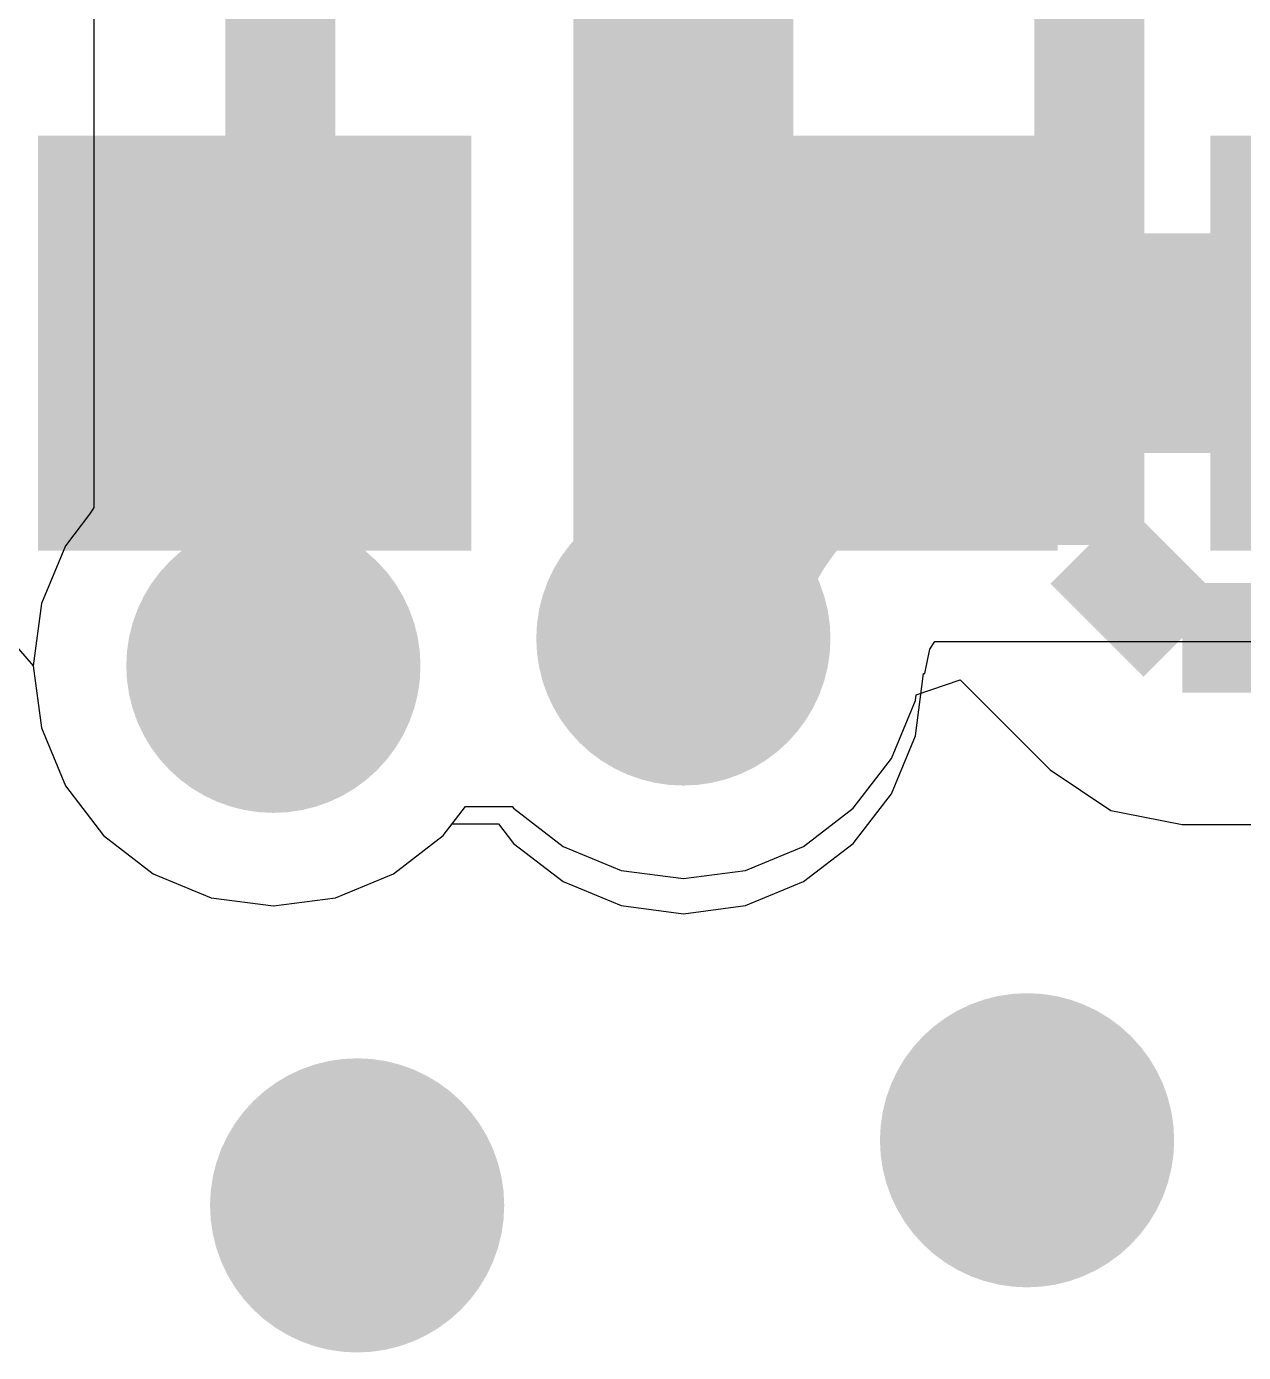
# Model space of a CAD drawing. Extents: x 56.2 to 141.8, y 48 to 96.4.
# Drawn here: x 113.169 to 116.491, y 57.104 to 60.724 of the extents above; entities that cross this region are included whole.
import ezdxf

# ---------------------------------------------------------------- set-up
doc = ezdxf.new("R2010")
doc.units = 0
doc.header["$MEASUREMENT"] = 0
for name, color, linetype in [('BOTTOMLAYER', 5, 'CONTINUOUS'), ('BOTTOMPASTE', 16, 'CONTINUOUS'), ('BOTTOMSOLDER', 6, 'CONTINUOUS'), ('MULTILAYER', 9, 'CONTINUOUS'), ('TOPLAYER', 1, 'CONTINUOUS'), ('TOPSOLDER', 216, 'CONTINUOUS')]:
    doc.layers.add(name, color=color, linetype=linetype)

msp = doc.modelspace()

# ---------------------------------------------------------------- linework, layer by layer
at = {"layer": 'BOTTOMLAYER'}
for p, q in [((113.129309, 59.044802), (113.187193, 58.978797)), ((115.621338, 58.957355), (115.634651, 59.024284)), ((115.634651, 59.024284), (115.648356, 59.044797)), ((115.648356, 59.044797), (117.832398, 59.044797)), ((113.187193, 58.978797), (113.209532, 58.809115)), ((115.595268, 58.78767), (115.617607, 58.957355)), ((115.617607, 58.957355), (115.621338, 58.957355)), ((113.209532, 58.809115), (113.275029, 58.650998)), ((115.529771, 58.62955), (115.595268, 58.78767)), ((113.275029, 58.650998), (113.379217, 58.515217)), ((115.425583, 58.493772), (115.529771, 58.62955)), ((114.306383, 58.515217), (114.330688, 58.546891)), ((114.330688, 58.546891), (114.457655, 58.546891)), ((114.457655, 58.546891), (114.498417, 58.493772)), ((113.379217, 58.515217), (113.514998, 58.411029)), ((114.170602, 58.411029), (114.306383, 58.515217)), ((114.498417, 58.493772), (114.634198, 58.389583)), ((115.289802, 58.389583), (115.425583, 58.493772)), ((113.514998, 58.411029), (113.673115, 58.345532)), ((114.012485, 58.345532), (114.170602, 58.411029)), ((114.634198, 58.389583), (114.792315, 58.324087)), ((115.131685, 58.324087), (115.289802, 58.389583)), ((113.673115, 58.345532), (113.8428, 58.323193)), ((113.8428, 58.323193), (114.012485, 58.345532)), ((114.792315, 58.324087), (114.962, 58.301748)), ((114.962, 58.301748), (115.131685, 58.324087))]:
    msp.add_line(p, q, dxfattribs=at)
for points, const_width in [([(114.962, 59.429597), (115.3922, 59.859796)], 0.599999), ([(115.3922, 59.859796), (116.9924, 59.859796)], 0.599999), ([(113.792, 59.859802), (113.8428, 59.809002)], 0.299999), ([(113.8428, 58.9788), (113.8428, 59.809002)], 0.299999), ([(114.962, 59.0534), (114.962, 59.429597)], 0.599999)]:
    msp.add_lwpolyline(points, dxfattribs=dict(at, const_width=const_width))
for points, const_width in [([(114.962, 58.957355, -0.289453), (115.438047, 59.710777)], 0.599999), ([(114.962, 58.957355, -0.289453), (115.438047, 59.710777)], 0.599999), ([(114.962, 58.957355, -0.289453), (115.438047, 59.710777)], 0.599999), ([(114.962, 58.957355, -0.289453), (115.438047, 59.710777)], 0.599999), ([(114.962, 58.957355, -0.289453), (115.438047, 59.710777)], 0.599999), ([(114.962, 58.957355, -0.289453), (115.438047, 59.710777)], 0.599999), ([(114.962, 58.957355, -0.289453), (115.438047, 59.710777)], 0.599999), ([(114.962, 58.957355, -0.289453), (115.438047, 59.710777)], 0.599999), ([(114.962, 58.957355, -0.289453), (115.438047, 59.710777)], 0.599999), ([(114.962, 58.957355, -0.289453), (115.438047, 59.710777)], 0.599999), ([(114.962, 58.957355, -0.289453), (115.438047, 59.710777)], 0.599999), ([(114.962, 59.0534, -0.198912), (115.228012, 59.695608)], 0.599999), ([(114.962, 59.0534, -0.198912), (115.228012, 59.695608)], 0.599999), ([(114.962, 59.0534, -0.198912), (115.228012, 59.695608)], 0.599999), ([(114.962, 59.0534, -0.198912), (115.228012, 59.695608)], 0.599999), ([(114.962, 59.0534, -0.198912), (115.228012, 59.695608)], 0.599999), ([(114.962, 59.0534, -0.198912), (115.228012, 59.695608)], 0.599999), ([(114.962, 59.0534, -0.198912), (115.228012, 59.695608)], 0.599999), ([(114.962, 59.0534, -0.198912), (115.228012, 59.695608)], 0.599999), ([(114.962, 59.0534, -0.198912), (115.228012, 59.695608)], 0.599999), ([(114.962, 59.0534, -0.198912), (115.228012, 59.695608)], 0.599999), ([(114.962, 59.0534, -0.198912), (115.228012, 59.695608)], 0.599999), ([(113.594258, 59.637061, -0.198912), (113.8428, 59.037032)], 0.299999), ([(113.594258, 59.637061, -0.198912), (113.8428, 59.037032)], 0.299999), ([(113.594258, 59.637061, -0.198912), (113.8428, 59.037032)], 0.299999), ([(113.594258, 59.637061, -0.198912), (113.8428, 59.037032)], 0.299999), ([(113.594258, 59.637061, -0.198912), (113.8428, 59.037032)], 0.299999), ([(113.594258, 59.637061, -0.198912), (113.8428, 59.037032)], 0.299999), ([(113.594258, 59.637061, -0.198912), (113.8428, 59.037032)], 0.299999), ([(113.594258, 59.637061, -0.198912), (113.8428, 59.037032)], 0.299999), ([(113.594258, 59.637061, -0.198912), (113.8428, 59.037032)], 0.299999), ([(113.594258, 59.637061, -0.198912), (113.8428, 59.037032)], 0.299999), ([(113.594258, 59.637061, -0.198912), (113.8428, 59.037032)], 0.299999), ([(113.594258, 59.637061, -0.198912), (113.8428, 59.037032)], 0.299999), ([(113.594258, 59.637061, -0.198912), (113.8428, 59.037032)], 0.299999), ([(113.594258, 59.637061, -0.198912), (113.8428, 59.037032)], 0.299999), ([(113.8428, 59.161611, -0.198912), (114.039739, 59.637061)], 0.299999), ([(113.8428, 59.161611, -0.198912), (114.039739, 59.637061)], 0.299999), ([(113.8428, 59.161611, -0.198912), (114.039739, 59.637061)], 0.299999), ([(113.8428, 59.161611, -0.198912), (114.039739, 59.637061)], 0.299999), ([(113.8428, 59.161611, -0.198912), (114.039739, 59.637061)], 0.299999), ([(113.8428, 59.161611, -0.198912), (114.039739, 59.637061)], 0.299999), ([(113.8428, 59.161611, -0.198912), (114.039739, 59.637061)], 0.299999), ([(113.8428, 59.161611, -0.198912), (114.039739, 59.637061)], 0.299999), ([(113.8428, 59.161611, -0.198912), (114.039739, 59.637061)], 0.299999), ([(113.8428, 59.161611, -0.198912), (114.039739, 59.637061)], 0.299999), ([(113.8428, 59.161611, -0.198912), (114.039739, 59.637061)], 0.299999), ([(113.8428, 59.161611, -0.198912), (114.039739, 59.637061)], 0.299999), ([(113.8428, 59.161611, -0.198912), (114.039739, 59.637061)], 0.299999), ([(113.8428, 59.161611, -0.198912), (114.039739, 59.637061)], 0.299999), ([(113.8428, 59.34093, -0.198912), (113.736735, 59.084865)], 0.299999), ([(113.8428, 59.34093, -0.198912), (113.736735, 59.084865)], 0.299999), ([(113.8428, 59.34093, -0.198912), (113.736735, 59.084865)], 0.299999), ([(113.8428, 59.34093, -0.198912), (113.736735, 59.084865)], 0.299999), ([(113.8428, 59.34093, -0.198912), (113.736735, 59.084865)], 0.299999), ([(113.8428, 59.34093, -0.198912), (113.736735, 59.084865)], 0.299999), ([(113.8428, 59.34093, -0.198912), (113.736735, 59.084865)], 0.299999), ([(113.8428, 59.34093, -0.198912), (113.736735, 59.084865)], 0.299999), ([(113.8428, 59.34093, -0.198912), (113.736735, 59.084865)], 0.299999), ([(113.8428, 59.34093, -0.198912), (113.736735, 59.084865)], 0.299999), ([(113.8428, 59.34093, -0.198912), (113.736735, 59.084865)], 0.299999), ([(113.8428, 59.34093, -0.198912), (113.736735, 59.084865)], 0.299999), ([(113.8428, 59.34093, -0.198912), (113.736735, 59.084865)], 0.299999), ([(113.8428, 59.34093, -0.198912), (113.736735, 59.084865)], 0.299999), ([(113.948865, 59.084865, -0.198912), (113.8428, 59.34093)], 0.299999), ([(113.948865, 59.084865, -0.198912), (113.8428, 59.34093)], 0.299999), ([(113.948865, 59.084865, -0.198912), (113.8428, 59.34093)], 0.299999), ([(113.948865, 59.084865, -0.198912), (113.8428, 59.34093)], 0.299999), ([(113.948865, 59.084865, -0.198912), (113.8428, 59.34093)], 0.299999), ([(113.948865, 59.084865, -0.198912), (113.8428, 59.34093)], 0.299999), ([(113.948865, 59.084865, -0.198912), (113.8428, 59.34093)], 0.299999), ([(113.948865, 59.084865, -0.198912), (113.8428, 59.34093)], 0.299999), ([(113.948865, 59.084865, -0.198912), (113.8428, 59.34093)], 0.299999), ([(113.948865, 59.084865, -0.198912), (113.8428, 59.34093)], 0.299999), ([(113.948865, 59.084865, -0.198912), (113.8428, 59.34093)], 0.299999), ([(113.948865, 59.084865, -0.198912), (113.8428, 59.34093)], 0.299999), ([(113.948865, 59.084865, -0.198912), (113.8428, 59.34093)], 0.299999), ([(113.948865, 59.084865, -0.198912), (113.8428, 59.34093)], 0.299999)]:
    msp.add_lwpolyline(points, format="xyb", dxfattribs=dict(at, const_width=const_width))
for points, const_width in [([(115.078012, 59.695608, 1), (115.378012, 59.695608, 1)], 0.299999), ([(115.078012, 59.695608, 1), (115.378012, 59.695608, 1)], 0.299999), ([(115.078012, 59.695608, 1), (115.378012, 59.695608, 1)], 0.299999), ([(115.078012, 59.695608, 1), (115.378012, 59.695608, 1)], 0.299999), ([(115.078012, 59.695608, 1), (115.378012, 59.695608, 1)], 0.299999), ([(115.078012, 59.695608, 1), (115.378012, 59.695608, 1)], 0.299999), ([(115.078012, 59.695608, 1), (115.378012, 59.695608, 1)], 0.299999), ([(115.078012, 59.695608, 1), (115.378012, 59.695608, 1)], 0.299999), ([(115.078012, 59.695608, 1), (115.378012, 59.695608, 1)], 0.299999), ([(115.078012, 59.695608, 1), (115.378012, 59.695608, 1)], 0.299999), ([(115.078012, 59.695608, 1), (115.378012, 59.695608, 1)], 0.299999), ([(115.288047, 59.710777, 1), (115.588047, 59.710777, 1)], 0.299999), ([(115.288047, 59.710777, 1), (115.588047, 59.710777, 1)], 0.299999), ([(115.288047, 59.710777, 1), (115.588047, 59.710777, 1)], 0.299999), ([(115.288047, 59.710777, 1), (115.588047, 59.710777, 1)], 0.299999), ([(115.288047, 59.710777, 1), (115.588047, 59.710777, 1)], 0.299999), ([(115.288047, 59.710777, 1), (115.588047, 59.710777, 1)], 0.299999), ([(115.288047, 59.710777, 1), (115.588047, 59.710777, 1)], 0.299999), ([(115.288047, 59.710777, 1), (115.588047, 59.710777, 1)], 0.299999), ([(115.288047, 59.710777, 1), (115.588047, 59.710777, 1)], 0.299999), ([(115.288047, 59.710777, 1), (115.588047, 59.710777, 1)], 0.299999), ([(115.288047, 59.710777, 1), (115.588047, 59.710777, 1)], 0.299999), ([(113.51926, 59.637061, 1), (113.669257, 59.637061, 1)], 0.15), ([(113.51926, 59.637061, 1), (113.669257, 59.637061, 1)], 0.15), ([(113.51926, 59.637061, 1), (113.669257, 59.637061, 1)], 0.15), ([(113.51926, 59.637061, 1), (113.669257, 59.637061, 1)], 0.15), ([(113.51926, 59.637061, 1), (113.669257, 59.637061, 1)], 0.15), ([(113.51926, 59.637061, 1), (113.669257, 59.637061, 1)], 0.15), ([(113.51926, 59.637061, 1), (113.669257, 59.637061, 1)], 0.15), ([(113.51926, 59.637061, 1), (113.669257, 59.637061, 1)], 0.15), ([(113.51926, 59.637061, 1), (113.669257, 59.637061, 1)], 0.15), ([(113.51926, 59.637061, 1), (113.669257, 59.637061, 1)], 0.15), ([(113.51926, 59.637061, 1), (113.669257, 59.637061, 1)], 0.15), ([(113.51926, 59.637061, 1), (113.669257, 59.637061, 1)], 0.15), ([(113.51926, 59.637061, 1), (113.669257, 59.637061, 1)], 0.15), ([(113.51926, 59.637061, 1), (113.669257, 59.637061, 1)], 0.15), ([(113.96474, 59.637061, 1), (114.114737, 59.637061, 1)], 0.15), ([(113.96474, 59.637061, 1), (114.114737, 59.637061, 1)], 0.15), ([(113.96474, 59.637061, 1), (114.114737, 59.637061, 1)], 0.15), ([(113.96474, 59.637061, 1), (114.114737, 59.637061, 1)], 0.15), ([(113.96474, 59.637061, 1), (114.114737, 59.637061, 1)], 0.15), ([(113.96474, 59.637061, 1), (114.114737, 59.637061, 1)], 0.15), ([(113.96474, 59.637061, 1), (114.114737, 59.637061, 1)], 0.15), ([(113.96474, 59.637061, 1), (114.114737, 59.637061, 1)], 0.15), ([(113.96474, 59.637061, 1), (114.114737, 59.637061, 1)], 0.15), ([(113.96474, 59.637061, 1), (114.114737, 59.637061, 1)], 0.15), ([(113.96474, 59.637061, 1), (114.114737, 59.637061, 1)], 0.15), ([(113.96474, 59.637061, 1), (114.114737, 59.637061, 1)], 0.15), ([(113.96474, 59.637061, 1), (114.114737, 59.637061, 1)], 0.15), ([(113.96474, 59.637061, 1), (114.114737, 59.637061, 1)], 0.15), ([(113.767801, 59.34093, 1), (113.917799, 59.34093, 1)], 0.15), ([(113.767801, 59.34093, 1), (113.917799, 59.34093, 1)], 0.15), ([(113.767801, 59.34093, 1), (113.917799, 59.34093, 1)], 0.15), ([(113.767801, 59.34093, 1), (113.917799, 59.34093, 1)], 0.15), ([(113.767801, 59.34093, 1), (113.917799, 59.34093, 1)], 0.15), ([(113.767801, 59.34093, 1), (113.917799, 59.34093, 1)], 0.15), ([(113.767801, 59.34093, 1), (113.917799, 59.34093, 1)], 0.15), ([(113.767801, 59.34093, 1), (113.917799, 59.34093, 1)], 0.15), ([(113.767801, 59.34093, 1), (113.917799, 59.34093, 1)], 0.15), ([(113.767801, 59.34093, 1), (113.917799, 59.34093, 1)], 0.15), ([(113.767801, 59.34093, 1), (113.917799, 59.34093, 1)], 0.15), ([(113.767801, 59.34093, 1), (113.917799, 59.34093, 1)], 0.15), ([(113.767801, 59.34093, 1), (113.917799, 59.34093, 1)], 0.15), ([(113.767801, 59.34093, 1), (113.917799, 59.34093, 1)], 0.15), ([(113.767801, 59.34093, 1), (113.917799, 59.34093, 1)], 0.15), ([(113.767801, 59.34093, 1), (113.917799, 59.34093, 1)], 0.15), ([(113.767801, 59.34093, 1), (113.917799, 59.34093, 1)], 0.15), ([(113.767801, 59.34093, 1), (113.917799, 59.34093, 1)], 0.15), ([(113.767801, 59.34093, 1), (113.917799, 59.34093, 1)], 0.15), ([(113.767801, 59.34093, 1), (113.917799, 59.34093, 1)], 0.15), ([(113.767801, 59.34093, 1), (113.917799, 59.34093, 1)], 0.15), ([(113.767801, 59.34093, 1), (113.917799, 59.34093, 1)], 0.15), ([(113.767801, 59.34093, 1), (113.917799, 59.34093, 1)], 0.15), ([(113.767801, 59.34093, 1), (113.917799, 59.34093, 1)], 0.15), ([(113.767801, 59.34093, 1), (113.917799, 59.34093, 1)], 0.15), ([(113.767801, 59.34093, 1), (113.917799, 59.34093, 1)], 0.15), ([(113.767801, 59.34093, 1), (113.917799, 59.34093, 1)], 0.15), ([(113.767801, 59.34093, 1), (113.917799, 59.34093, 1)], 0.15), ([(114.812, 59.0534, 1), (115.112, 59.0534, 1)], 0.299999), ([(114.812, 59.0534, 1), (115.112, 59.0534, 1)], 0.299999), ([(114.812, 59.0534, 1), (115.112, 59.0534, 1)], 0.299999), ([(114.812, 59.0534, 1), (115.112, 59.0534, 1)], 0.299999), ([(114.812, 59.0534, 1), (115.112, 59.0534, 1)], 0.299999), ([(114.812, 59.0534, 1), (115.112, 59.0534, 1)], 0.299999), ([(114.812, 59.0534, 1), (115.112, 59.0534, 1)], 0.299999), ([(114.812, 59.0534, 1), (115.112, 59.0534, 1)], 0.299999), ([(114.812, 59.0534, 1), (115.112, 59.0534, 1)], 0.299999), ([(114.812, 59.0534, 1), (115.112, 59.0534, 1)], 0.299999), ([(114.812, 59.0534, 1), (115.112, 59.0534, 1)], 0.299999), ([(114.812, 59.0534, 1), (115.112, 59.0534, 1)], 0.299999), ([(113.767801, 59.161611, 1), (113.917799, 59.161611, 1)], 0.15), ([(113.767801, 59.161611, 1), (113.917799, 59.161611, 1)], 0.15), ([(113.767801, 59.161611, 1), (113.917799, 59.161611, 1)], 0.15), ([(113.767801, 59.161611, 1), (113.917799, 59.161611, 1)], 0.15), ([(113.767801, 59.161611, 1), (113.917799, 59.161611, 1)], 0.15), ([(113.767801, 59.161611, 1), (113.917799, 59.161611, 1)], 0.15), ([(113.767801, 59.161611, 1), (113.917799, 59.161611, 1)], 0.15), ([(113.767801, 59.161611, 1), (113.917799, 59.161611, 1)], 0.15), ([(113.767801, 59.161611, 1), (113.917799, 59.161611, 1)], 0.15), ([(113.767801, 59.161611, 1), (113.917799, 59.161611, 1)], 0.15), ([(113.767801, 59.161611, 1), (113.917799, 59.161611, 1)], 0.15), ([(113.767801, 59.161611, 1), (113.917799, 59.161611, 1)], 0.15), ([(113.767801, 59.161611, 1), (113.917799, 59.161611, 1)], 0.15), ([(113.767801, 59.161611, 1), (113.917799, 59.161611, 1)], 0.15), ([(113.6928, 58.9788, 1), (113.9928, 58.9788, 1)], 0.299999), ([(113.661736, 59.084865, 1), (113.811733, 59.084865, 1)], 0.15), ([(113.661736, 59.084865, 1), (113.811733, 59.084865, 1)], 0.15), ([(113.661736, 59.084865, 1), (113.811733, 59.084865, 1)], 0.15), ([(113.661736, 59.084865, 1), (113.811733, 59.084865, 1)], 0.15), ([(113.661736, 59.084865, 1), (113.811733, 59.084865, 1)], 0.15), ([(113.661736, 59.084865, 1), (113.811733, 59.084865, 1)], 0.15), ([(113.661736, 59.084865, 1), (113.811733, 59.084865, 1)], 0.15), ([(113.661736, 59.084865, 1), (113.811733, 59.084865, 1)], 0.15), ([(113.661736, 59.084865, 1), (113.811733, 59.084865, 1)], 0.15), ([(113.661736, 59.084865, 1), (113.811733, 59.084865, 1)], 0.15), ([(113.661736, 59.084865, 1), (113.811733, 59.084865, 1)], 0.15), ([(113.661736, 59.084865, 1), (113.811733, 59.084865, 1)], 0.15), ([(113.661736, 59.084865, 1), (113.811733, 59.084865, 1)], 0.15), ([(113.661736, 59.084865, 1), (113.811733, 59.084865, 1)], 0.15), ([(113.873867, 59.084865, 1), (114.023864, 59.084865, 1)], 0.15), ([(113.873867, 59.084865, 1), (114.023864, 59.084865, 1)], 0.15), ([(113.873867, 59.084865, 1), (114.023864, 59.084865, 1)], 0.15), ([(113.873867, 59.084865, 1), (114.023864, 59.084865, 1)], 0.15), ([(113.873867, 59.084865, 1), (114.023864, 59.084865, 1)], 0.15), ([(113.873867, 59.084865, 1), (114.023864, 59.084865, 1)], 0.15), ([(113.873867, 59.084865, 1), (114.023864, 59.084865, 1)], 0.15), ([(113.873867, 59.084865, 1), (114.023864, 59.084865, 1)], 0.15), ([(113.873867, 59.084865, 1), (114.023864, 59.084865, 1)], 0.15), ([(113.873867, 59.084865, 1), (114.023864, 59.084865, 1)], 0.15), ([(113.873867, 59.084865, 1), (114.023864, 59.084865, 1)], 0.15), ([(113.873867, 59.084865, 1), (114.023864, 59.084865, 1)], 0.15), ([(113.873867, 59.084865, 1), (114.023864, 59.084865, 1)], 0.15), ([(113.873867, 59.084865, 1), (114.023864, 59.084865, 1)], 0.15), ([(114.812, 58.957355, 1), (115.112, 58.957355, 1)], 0.299999), ([(114.812, 58.957355, 1), (115.112, 58.957355, 1)], 0.299999), ([(114.812, 58.957355, 1), (115.112, 58.957355, 1)], 0.299999), ([(114.812, 58.957355, 1), (115.112, 58.957355, 1)], 0.299999), ([(114.812, 58.957355, 1), (115.112, 58.957355, 1)], 0.299999), ([(114.812, 58.957355, 1), (115.112, 58.957355, 1)], 0.299999), ([(114.812, 58.957355, 1), (115.112, 58.957355, 1)], 0.299999), ([(114.812, 58.957355, 1), (115.112, 58.957355, 1)], 0.299999), ([(114.812, 58.957355, 1), (115.112, 58.957355, 1)], 0.299999), ([(114.812, 58.957355, 1), (115.112, 58.957355, 1)], 0.299999), ([(114.812, 58.957355, 1), (115.112, 58.957355, 1)], 0.299999), ([(113.767801, 59.037032, 1), (113.917799, 59.037032, 1)], 0.15), ([(113.767801, 59.037032, 1), (113.917799, 59.037032, 1)], 0.15), ([(113.767801, 59.037032, 1), (113.917799, 59.037032, 1)], 0.15), ([(113.767801, 59.037032, 1), (113.917799, 59.037032, 1)], 0.15), ([(113.767801, 59.037032, 1), (113.917799, 59.037032, 1)], 0.15), ([(113.767801, 59.037032, 1), (113.917799, 59.037032, 1)], 0.15), ([(113.767801, 59.037032, 1), (113.917799, 59.037032, 1)], 0.15), ([(113.767801, 59.037032, 1), (113.917799, 59.037032, 1)], 0.15), ([(113.767801, 59.037032, 1), (113.917799, 59.037032, 1)], 0.15), ([(113.767801, 59.037032, 1), (113.917799, 59.037032, 1)], 0.15), ([(113.767801, 59.037032, 1), (113.917799, 59.037032, 1)], 0.15), ([(113.767801, 59.037032, 1), (113.917799, 59.037032, 1)], 0.15), ([(113.767801, 59.037032, 1), (113.917799, 59.037032, 1)], 0.15), ([(113.767801, 59.037032, 1), (113.917799, 59.037032, 1)], 0.15), ([(115.7502, 57.6834, 1), (116.0502, 57.6834, 1)], 0.299999), ([(113.9214, 57.5056, 1), (114.2214, 57.5056, 1)], 0.299999)]:
    msp.add_lwpolyline(points, format="xyb", close=True, dxfattribs=dict(at, const_width=const_width))
for points in [[(114.281999, 59.394801), (114.281999, 60.324802), (113.302001, 59.394801), (113.302001, 60.324802)], [(114.902201, 60.324797), (114.902201, 59.394796), (115.882199, 60.324797), (115.882199, 59.394796)]]:
    msp.add_solid(points, dxfattribs=at)
at = {"layer": 'BOTTOMPASTE'}
for points in [[(114.281999, 59.394801), (114.281999, 60.324802), (113.302001, 59.394801), (113.302001, 60.324802)], [(114.902201, 60.324797), (114.902201, 59.394796), (115.882199, 60.324797), (115.882199, 59.394796)]]:
    msp.add_solid(points, dxfattribs=at)
at = {"layer": 'BOTTOMSOLDER', "const_width": 0.401599}
for points in [[(114.7612, 59.0534, 1), (115.1628, 59.0534, 1)], [(113.642, 58.9788, 1), (114.0436, 58.9788, 1)], [(115.6994, 57.6834, 1), (116.101, 57.6834, 1)], [(113.8706, 57.5056, 1), (114.2722, 57.5056, 1)]]:
    msp.add_lwpolyline(points, format="xyb", close=True, dxfattribs=at)
at = {"layer": 'BOTTOMSOLDER'}
for points in [[(114.383599, 59.293201), (114.383599, 60.426402), (113.200401, 59.293201), (113.200401, 60.426402)], [(114.800601, 60.426397), (114.800601, 59.293196), (115.983799, 60.426397), (115.983799, 59.293196)], [(116.400801, 60.426397), (116.400801, 59.293196), (117.583999, 60.426397), (117.583999, 59.293196)]]:
    msp.add_solid(points, dxfattribs=at)
at = {"layer": 'MULTILAYER', "const_width": 0.299999}
for points in [[(114.812, 59.0534, 1), (115.112, 59.0534, 1)], [(113.6928, 58.9788, 1), (113.9928, 58.9788, 1)], [(115.7502, 57.6834, 1), (116.0502, 57.6834, 1)], [(113.9214, 57.5056, 1), (114.2214, 57.5056, 1)]]:
    msp.add_lwpolyline(points, format="xyb", close=True, dxfattribs=at)
at = {"layer": 'TOPLAYER'}
for p, q in [((113.352204, 60.830602), (113.352204, 59.411205)), ((113.352204, 59.411205), (113.350182, 59.406325)), ((113.34098, 59.392551), (113.275029, 59.306602)), ((113.350182, 59.406325), (113.34098, 59.392551)), ((113.275029, 59.306602), (113.209532, 59.148485)), ((113.209532, 59.148485), (113.187193, 58.9788)), ((113.187193, 58.9788), (113.209532, 58.809115)), ((115.597358, 58.899598), (115.71762, 58.940421)), ((115.71762, 58.940421), (115.963517, 58.694521)), ((115.529771, 58.725598), (115.595268, 58.883715)), ((115.595268, 58.883715), (115.597358, 58.899598)), ((113.209532, 58.809115), (113.275029, 58.650998)), ((115.425583, 58.589817), (115.529771, 58.725598)), ((115.963517, 58.694521), (116.128907, 58.58401)), ((113.275029, 58.650998), (113.379217, 58.515217)), ((114.306383, 58.515217), (114.367521, 58.594892)), ((114.367521, 58.594892), (114.494523, 58.594892)), ((114.494523, 58.594892), (114.498417, 58.589817)), ((114.498417, 58.589817), (114.634198, 58.485629)), ((115.289802, 58.485629), (115.425583, 58.589817)), ((116.128907, 58.58401), (116.161274, 58.577571)), ((116.161274, 58.577571), (116.323999, 58.545204)), ((116.323999, 58.545204), (118.189243, 58.545204)), ((113.379217, 58.515217), (113.514998, 58.411029)), ((114.170602, 58.411029), (114.306383, 58.515217)), ((114.634198, 58.485629), (114.792315, 58.420132)), ((115.131685, 58.420132), (115.289802, 58.485629)), ((113.514998, 58.411029), (113.673115, 58.345532)), ((114.012485, 58.345532), (114.170602, 58.411029)), ((114.792315, 58.420132), (114.962, 58.397793)), ((114.962, 58.397793), (115.131685, 58.420132)), ((113.673115, 58.345532), (113.8428, 58.323193)), ((113.8428, 58.323193), (114.012485, 58.345532))]:
    msp.add_line(p, q, dxfattribs=at)
for points, const_width in [([(114.962, 59.0534), (114.962, 61.9806)], 0.599999), ([(113.862, 58.9788), (113.862, 61.9806)], 0.299999), ([(116.069999, 59.309), (116.069999, 61.972601)], 0.299999), ([(116.069999, 59.309), (116.323999, 59.055)], 0.299999), ([(116.323999, 59.055), (118.5926, 59.055)], 0.299999)]:
    msp.add_lwpolyline(points, dxfattribs=dict(at, const_width=const_width))
at = {"layer": 'TOPLAYER', "const_width": 0.299999}
for points in [[(113.862, 59.387283, -0.198912), (113.736735, 59.084865)], [(113.862, 59.387283, -0.198912), (113.736735, 59.084865)], [(113.862, 59.387283, -0.198912), (113.736735, 59.084865)], [(113.862, 59.387283, -0.198912), (113.736735, 59.084865)], [(113.862, 59.387283, -0.198912), (113.736735, 59.084865)], [(113.862, 59.387283, -0.198912), (113.736735, 59.084865)], [(113.862, 59.387283, -0.198912), (113.736735, 59.084865)], [(113.862, 59.387283, -0.198912), (113.736735, 59.084865)], [(113.862, 59.387283, -0.198912), (113.736735, 59.084865)], [(113.862, 59.387283, -0.198912), (113.736735, 59.084865)], [(113.862, 59.387283, -0.198912), (113.736735, 59.084865)], [(113.862, 59.387283, -0.198912), (113.736735, 59.084865)], [(113.862, 59.387283, -0.198912), (113.736735, 59.084865)], [(113.862, 59.387283, -0.198912), (113.736735, 59.084865)], [(113.948865, 59.084865, -0.198912), (113.862, 59.294578)], [(113.948865, 59.084865, -0.198912), (113.862, 59.294578)], [(113.948865, 59.084865, -0.198912), (113.862, 59.294578)], [(113.948865, 59.084865, -0.198912), (113.862, 59.294578)], [(113.948865, 59.084865, -0.198912), (113.862, 59.294578)], [(113.948865, 59.084865, -0.198912), (113.862, 59.294578)], [(113.948865, 59.084865, -0.198912), (113.862, 59.294578)], [(113.948865, 59.084865, -0.198912), (113.862, 59.294578)], [(113.948865, 59.084865, -0.198912), (113.862, 59.294578)], [(113.948865, 59.084865, -0.198912), (113.862, 59.294578)], [(113.948865, 59.084865, -0.198912), (113.862, 59.294578)], [(113.948865, 59.084865, -0.198912), (113.862, 59.294578)], [(113.948865, 59.084865, -0.198912), (113.862, 59.294578)], [(113.948865, 59.084865, -0.198912), (113.862, 59.294578)]]:
    msp.add_lwpolyline(points, format="xyb", dxfattribs=at)
at = {"layer": 'TOPLAYER'}
for points, const_width in [([(113.787001, 59.387283, 1), (113.936998, 59.387283, 1)], 0.15), ([(113.787001, 59.387283, 1), (113.936998, 59.387283, 1)], 0.15), ([(113.787001, 59.387283, 1), (113.936998, 59.387283, 1)], 0.15), ([(113.787001, 59.387283, 1), (113.936998, 59.387283, 1)], 0.15), ([(113.787001, 59.387283, 1), (113.936998, 59.387283, 1)], 0.15), ([(113.787001, 59.387283, 1), (113.936998, 59.387283, 1)], 0.15), ([(113.787001, 59.387283, 1), (113.936998, 59.387283, 1)], 0.15), ([(113.787001, 59.387283, 1), (113.936998, 59.387283, 1)], 0.15), ([(113.787001, 59.387283, 1), (113.936998, 59.387283, 1)], 0.15), ([(113.787001, 59.387283, 1), (113.936998, 59.387283, 1)], 0.15), ([(113.787001, 59.387283, 1), (113.936998, 59.387283, 1)], 0.15), ([(113.787001, 59.387283, 1), (113.936998, 59.387283, 1)], 0.15), ([(113.787001, 59.387283, 1), (113.936998, 59.387283, 1)], 0.15), ([(113.787001, 59.387283, 1), (113.936998, 59.387283, 1)], 0.15), ([(113.787001, 59.294578, 1), (113.936998, 59.294578, 1)], 0.15), ([(113.787001, 59.294578, 1), (113.936998, 59.294578, 1)], 0.15), ([(113.787001, 59.294578, 1), (113.936998, 59.294578, 1)], 0.15), ([(113.787001, 59.294578, 1), (113.936998, 59.294578, 1)], 0.15), ([(113.787001, 59.294578, 1), (113.936998, 59.294578, 1)], 0.15), ([(113.787001, 59.294578, 1), (113.936998, 59.294578, 1)], 0.15), ([(113.787001, 59.294578, 1), (113.936998, 59.294578, 1)], 0.15), ([(113.787001, 59.294578, 1), (113.936998, 59.294578, 1)], 0.15), ([(113.787001, 59.294578, 1), (113.936998, 59.294578, 1)], 0.15), ([(113.787001, 59.294578, 1), (113.936998, 59.294578, 1)], 0.15), ([(113.787001, 59.294578, 1), (113.936998, 59.294578, 1)], 0.15), ([(113.787001, 59.294578, 1), (113.936998, 59.294578, 1)], 0.15), ([(113.787001, 59.294578, 1), (113.936998, 59.294578, 1)], 0.15), ([(113.787001, 59.294578, 1), (113.936998, 59.294578, 1)], 0.15), ([(114.812, 59.0534, 1), (115.112, 59.0534, 1)], 0.299999), ([(113.6928, 58.9788, 1), (113.9928, 58.9788, 1)], 0.299999), ([(113.661736, 59.084865, 1), (113.811733, 59.084865, 1)], 0.15), ([(113.661736, 59.084865, 1), (113.811733, 59.084865, 1)], 0.15), ([(113.661736, 59.084865, 1), (113.811733, 59.084865, 1)], 0.15), ([(113.661736, 59.084865, 1), (113.811733, 59.084865, 1)], 0.15), ([(113.661736, 59.084865, 1), (113.811733, 59.084865, 1)], 0.15), ([(113.661736, 59.084865, 1), (113.811733, 59.084865, 1)], 0.15), ([(113.661736, 59.084865, 1), (113.811733, 59.084865, 1)], 0.15), ([(113.661736, 59.084865, 1), (113.811733, 59.084865, 1)], 0.15), ([(113.661736, 59.084865, 1), (113.811733, 59.084865, 1)], 0.15), ([(113.661736, 59.084865, 1), (113.811733, 59.084865, 1)], 0.15), ([(113.661736, 59.084865, 1), (113.811733, 59.084865, 1)], 0.15), ([(113.661736, 59.084865, 1), (113.811733, 59.084865, 1)], 0.15), ([(113.661736, 59.084865, 1), (113.811733, 59.084865, 1)], 0.15), ([(113.661736, 59.084865, 1), (113.811733, 59.084865, 1)], 0.15), ([(113.873867, 59.084865, 1), (114.023864, 59.084865, 1)], 0.15), ([(113.873867, 59.084865, 1), (114.023864, 59.084865, 1)], 0.15), ([(113.873867, 59.084865, 1), (114.023864, 59.084865, 1)], 0.15), ([(113.873867, 59.084865, 1), (114.023864, 59.084865, 1)], 0.15), ([(113.873867, 59.084865, 1), (114.023864, 59.084865, 1)], 0.15), ([(113.873867, 59.084865, 1), (114.023864, 59.084865, 1)], 0.15), ([(113.873867, 59.084865, 1), (114.023864, 59.084865, 1)], 0.15), ([(113.873867, 59.084865, 1), (114.023864, 59.084865, 1)], 0.15), ([(113.873867, 59.084865, 1), (114.023864, 59.084865, 1)], 0.15), ([(113.873867, 59.084865, 1), (114.023864, 59.084865, 1)], 0.15), ([(113.873867, 59.084865, 1), (114.023864, 59.084865, 1)], 0.15), ([(113.873867, 59.084865, 1), (114.023864, 59.084865, 1)], 0.15), ([(113.873867, 59.084865, 1), (114.023864, 59.084865, 1)], 0.15), ([(113.873867, 59.084865, 1), (114.023864, 59.084865, 1)], 0.15), ([(115.7502, 57.6834, 1), (116.0502, 57.6834, 1)], 0.299999), ([(113.9214, 57.5056, 1), (114.2214, 57.5056, 1)], 0.299999)]:
    msp.add_lwpolyline(points, format="xyb", close=True, dxfattribs=dict(at, const_width=const_width))
at = {"layer": 'TOPSOLDER', "const_width": 0.401599}
for points in [[(114.7612, 59.0534, 1), (115.1628, 59.0534, 1)], [(113.642, 58.9788, 1), (114.0436, 58.9788, 1)], [(115.6994, 57.6834, 1), (116.101, 57.6834, 1)], [(113.8706, 57.5056, 1), (114.2722, 57.5056, 1)]]:
    msp.add_lwpolyline(points, format="xyb", close=True, dxfattribs=at)

doc.saveas('drawing.dxf')
